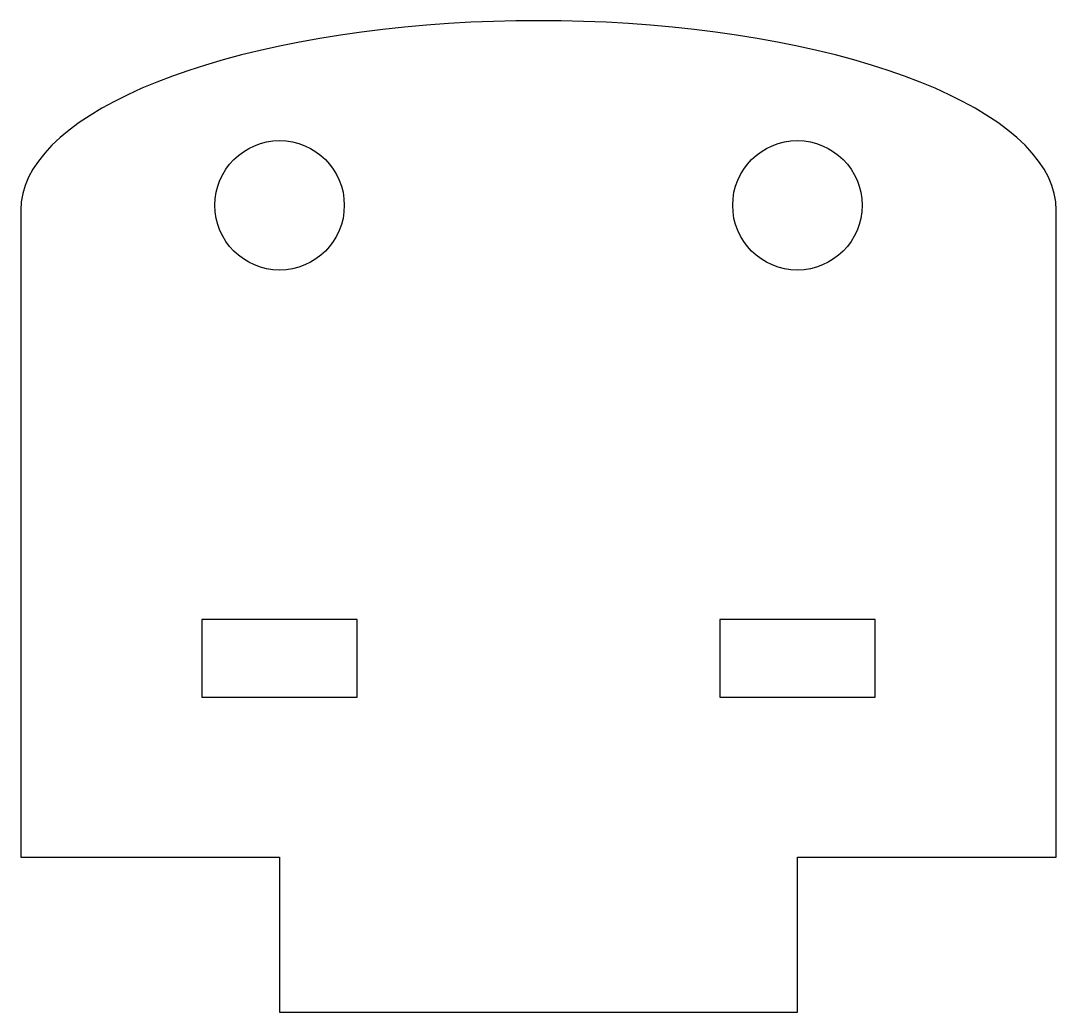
# Model space of a CAD drawing. Header units: millimetres. Extents: x -30 to 10, y -31.2 to 7.1.
import ezdxf

# ---------------------------------------------------------------- set-up
doc = ezdxf.new("R2010")
doc.units = ezdxf.units.MM

msp = doc.modelspace()

# ---------------------------------------------------------------- linework, layer by layer
at = {"color": 7, "linetype": 'Continuous', "lineweight": 25}
for p, q in [((-30, -0.183), (-30, -25.183)), ((10, -25.183), (10, -0.183)), ((-17, -16), (-23, -16)), ((-23, -16), (-23, -19)), ((-17, -19), (-17, -16)), ((3, -16), (-3, -16)), ((-3, -16), (-3, -19)), ((3, -19), (3, -16)), ((-23, -19), (-17, -19)), ((-3, -19), (3, -19)), ((-30, -25.183), (-20, -25.183)), ((-20, -25.183), (-20, -31.183)), ((0, -31.183), (0, -25.183)), ((0, -25.183), (10, -25.183)), ((-20, -31.183), (0, -31.183))]:
    msp.add_line(p, q, dxfattribs=at)
at = {"color": 7, "linetype": 'Continuous', "lineweight": 25, "flags": 128}
msp.add_lwpolyline([(10, -0.183), (9.981, 0.136), (9.924, 0.455), (9.829, 0.772), (9.696, 1.088), (9.526, 1.401), (9.319, 1.711), (9.074, 2.017), (8.794, 2.32), (8.478, 2.617), (8.126, 2.91), (7.74, 3.196), (7.321, 3.476), (6.868, 3.749), (6.383, 4.014), (5.867, 4.272), (5.321, 4.521), (4.746, 4.761), (4.142, 4.991), (3.512, 5.212), (2.856, 5.422), (2.175, 5.622), (1.472, 5.811), (0.746, 5.988), (0, 6.154), (-0.765, 6.308), (-1.548, 6.449), (-2.346, 6.577), (-3.16, 6.693), (-3.986, 6.796), (-4.824, 6.885), (-5.671, 6.961), (-6.527, 7.023), (-7.389, 7.072), (-8.257, 7.106), (-9.128, 7.127), (-10, 7.134), (-10.872, 7.127), (-11.743, 7.106), (-12.611, 7.072), (-13.473, 7.023), (-14.329, 6.961), (-15.176, 6.885), (-16.014, 6.796), (-16.84, 6.693), (-17.654, 6.577), (-18.452, 6.449), (-19.235, 6.308), (-20, 6.154), (-20.746, 5.988), (-21.472, 5.811), (-22.175, 5.622), (-22.856, 5.422), (-23.512, 5.212), (-24.142, 4.991), (-24.746, 4.761), (-25.321, 4.521), (-25.867, 4.272), (-26.383, 4.014), (-26.868, 3.749), (-27.321, 3.476), (-27.74, 3.196), (-28.126, 2.91), (-28.478, 2.617), (-28.794, 2.32), (-29.074, 2.017), (-29.319, 1.711), (-29.526, 1.401), (-29.696, 1.088), (-29.829, 0.772), (-29.924, 0.455), (-29.981, 0.136), (-30, -0.183)], dxfattribs=at)
at = {"color": 7, "linetype": 'Continuous', "lineweight": 25}
for centre in [(-20, 0), (0, 0)]:
    msp.add_circle(centre, 2.5, dxfattribs=at)

doc.saveas('drawing.dxf')
